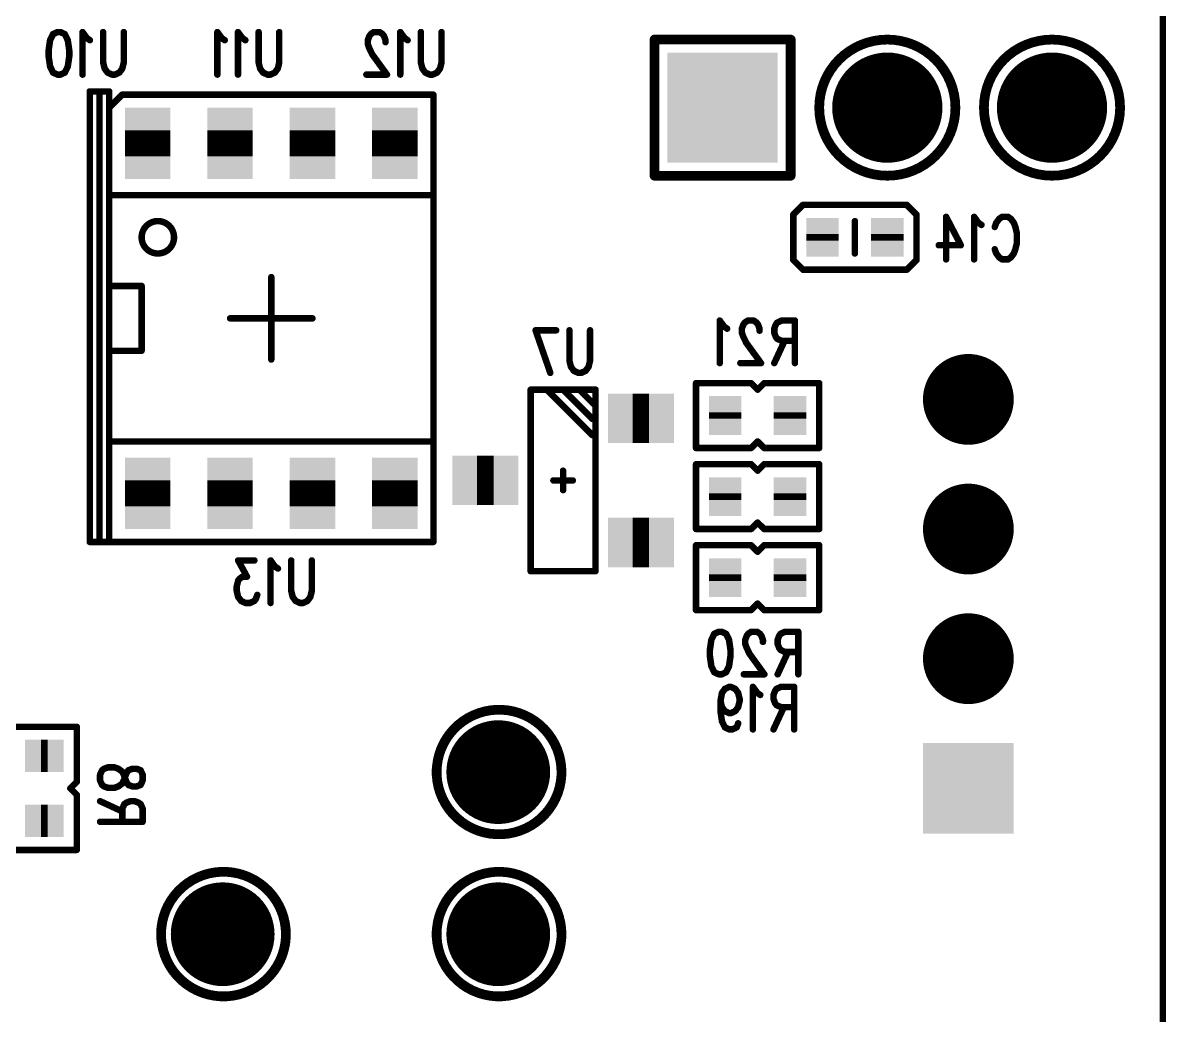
# Model space of a CAD drawing. Extents: x 100 to 144.1, y 93.1 to 144.1.
# Drawn here: x 126.42 to 144.05, y 107.25 to 122.56 of the extents above; entities that cross this region are included whole.
import ezdxf

# ---------------------------------------------------------------- set-up
doc = ezdxf.new("R2010")
doc.units = 0
doc.layers.get('0').update_dxf_attribs({"linetype": 'CONTINUOUS'})
doc.layers.add('MASK-BOTTOM_PHO', color=5, linetype='CONTINUOUS')
doc.layers.add('SILK-BOTTOM_PHO', color=14, linetype='CONTINUOUS')

# ---------------------------------------------------------------- blocks, each defined once
blk = doc.blocks.new('SQUARE_25')
blk.add_solid([(0.85001, 0.85001), (0.85001, -0.85001), (-0.85001, 0.85001), (-0.85001, -0.85001)])
blk = doc.blocks.new('ROUND_26')
at = {"const_width": 0.85001}
blk.add_lwpolyline([(-0.425006, 0, 1), (0.425006, 0, 1)], format="xyb", close=True, dxfattribs=at)
blk = doc.blocks.new('ROUND_49')
at = {"const_width": 0.799972}
blk.add_lwpolyline([(-0.399986, 0, 1), (0.399986, 0, 1)], format="xyb", close=True, dxfattribs=at)
blk = doc.blocks.new('ROUND_130')
at = {"const_width": 0.700024}
blk.add_lwpolyline([(-0.350012, 0, 1), (0.350012, 0, 1)], format="xyb", close=True, dxfattribs=at)
blk = doc.blocks.new('SQUARE_132')
blk.add_solid([(0.700024, 0.700024), (0.700024, -0.700024), (-0.700024, 0.700024), (-0.700024, -0.700024)])
blk = doc.blocks.new('SQUARE_7')
blk.add_solid([(0.381, 0.381), (0.381, -0.381), (-0.381, 0.381), (-0.381, -0.381)])
blk = doc.blocks.new('SQUARE_10')
blk.add_solid([(0.350012, 0.350012), (0.350012, -0.350012), (-0.350012, 0.350012), (-0.350012, -0.350012)])
blk = doc.blocks.new('SQUARE_16')
blk.add_solid([(0.250062, 0.250062), (0.250062, -0.250062), (-0.250062, 0.250062), (-0.250062, -0.250062)])
blk = doc.blocks.new('ROUND_1')
at = {"const_width": 0.050038}
blk.add_lwpolyline([(-0.025018, 0, 1), (0.025018, 0, 1)], format="xyb", close=True, dxfattribs=at)
blk = doc.blocks.new('ROUND_61')
at = {"const_width": 0.075056}
blk.add_lwpolyline([(-0.037528, 0, 1), (0.037528, 0, 1)], format="xyb", close=True, dxfattribs=at)

msp = doc.modelspace()

# ---------------------------------------------------------------- linework, layer by layer
at = {"layer": 'MASK-BOTTOM_PHO'}
for points, const_width in [([(143.999966, 100.000054), (143.999966, 143.999966)], 0.100076), ([(128.34493, 120.899936), (128.34493, 120.499886)], 0.700024), ([(129.61493, 120.899936), (129.61493, 120.499886)], 0.700024), ([(130.88493, 120.899936), (130.88493, 120.499886)], 0.700024), ([(132.15493, 120.899936), (132.15493, 120.499886)], 0.700024), ([(138.75004, 119.199914), (138.75004, 119.29999)], 0.500124), ([(139.750038, 119.199914), (139.750038, 119.29999)], 0.500124), ([(136.076944, 116.457476), (135.822944, 116.457476)], 0.762), ([(137.249916, 116.549932), (137.249916, 116.45011)], 0.500124), ([(138.249914, 116.549932), (138.249914, 116.45011)], 0.500124), ([(128.34493, 115.499896), (128.34493, 115.1001)], 0.700024), ([(129.61493, 115.499896), (129.61493, 115.1001)], 0.700024), ([(130.88493, 115.499896), (130.88493, 115.1001)], 0.700024), ([(132.15493, 115.499896), (132.15493, 115.1001)], 0.700024), ([(133.676898, 115.499896), (133.422898, 115.499896)], 0.762), ([(137.249916, 115.299998), (137.249916, 115.199922)], 0.500124), ([(138.249914, 115.299998), (138.249914, 115.199922)], 0.500124), ([(136.076944, 114.54257), (135.822944, 114.54257)], 0.762), ([(137.249916, 114.050064), (137.249916, 113.949988)], 0.500124), ([(138.249914, 114.050064), (138.249914, 113.949988)], 0.500124), ([(126.800102, 111.249968), (126.700026, 111.249968)], 0.500124), ([(126.800102, 110.24997), (126.700026, 110.24997)], 0.500124)]:
    msp.add_lwpolyline(points, dxfattribs=dict(at, const_width=const_width))
at = {"layer": 'SILK-BOTTOM_PHO'}
for points, const_width in [([(143.999966, 100.000054), (143.999966, 143.999966)], 0.100076), ([(126.83871, 122.290586), (126.884176, 122.384312)], 0.100076), ([(126.884176, 122.384312), (126.952248, 122.415554)], 0.100076), ([(126.952248, 122.415554), (126.997714, 122.415554)], 0.100076), ([(126.997714, 122.415554), (127.065786, 122.384312)], 0.100076), ([(127.065786, 122.384312), (127.111252, 122.290586)], 0.100076), ([(127.406908, 122.321828), (127.338582, 122.415554)], 0.100076), ([(127.338582, 122.415554), (127.338582, 121.759472)], 0.100076), ([(127.452374, 122.290586), (127.406908, 122.321828)], 0.100076), ([(127.656844, 121.946924), (127.656844, 122.415554)], 0.100076), ([(127.975106, 122.415554), (127.975106, 121.946924)], 0.100076), ([(129.486406, 122.321828), (129.41808, 122.415554)], 0.100076), ([(129.41808, 122.415554), (129.41808, 121.759472)], 0.100076), ([(129.531872, 122.290586), (129.486406, 122.321828)], 0.100076), ([(129.804668, 122.321828), (129.736342, 122.415554)], 0.100076), ([(129.736342, 122.415554), (129.736342, 121.759472)], 0.100076), ([(129.84988, 122.290586), (129.804668, 122.321828)], 0.100076), ([(130.054604, 121.946924), (130.054604, 122.415554)], 0.100076), ([(130.372612, 122.415554), (130.372612, 121.946924)], 0.100076), ([(131.761484, 122.35307), (131.738624, 122.290586)], 0.100076), ([(131.78409, 122.384312), (131.761484, 122.35307)], 0.100076), ([(131.829556, 122.415554), (131.78409, 122.384312)], 0.100076), ([(131.920488, 122.415554), (131.829556, 122.415554)], 0.100076), ([(131.965954, 122.384312), (131.920488, 122.415554)], 0.100076), ([(131.98856, 122.35307), (131.965954, 122.384312)], 0.100076), ([(132.01142, 122.290586), (131.98856, 122.35307)], 0.100076), ([(132.306822, 122.321828), (132.23875, 122.415554)], 0.100076), ([(132.23875, 122.415554), (132.23875, 121.759472)], 0.100076), ([(132.352288, 122.290586), (132.306822, 122.321828)], 0.100076), ([(132.556758, 121.946924), (132.556758, 122.415554)], 0.100076), ([(132.87502, 122.415554), (132.87502, 121.946924)], 0.100076), ([(137.54989, 122.299984), (136.160002, 122.299984)], 0.150114), ([(136.160002, 122.299984), (136.160002, 120.199912)], 0.150114), ([(138.260074, 122.299984), (137.47496, 122.299984)], 0.150114), ([(138.260074, 120.199912), (138.260074, 122.299984)], 0.150114), ([(126.81585, 122.134376), (126.83871, 122.290586)], 0.100076), ([(127.111252, 122.290586), (127.134112, 122.134376)], 0.100076), ([(131.738624, 122.290586), (131.738624, 122.228102)], 0.100076), ([(131.738624, 122.228102), (131.761484, 122.165618)], 0.100076), ([(131.761484, 122.165618), (131.806696, 122.071892)], 0.100076), ([(132.01142, 122.259344), (132.01142, 122.290586)], 0.100076), ([(126.81585, 122.04065), (126.81585, 122.134376)], 0.100076), ([(126.83871, 121.88444), (126.81585, 122.04065)], 0.100076), ([(127.134112, 122.04065), (127.111252, 121.88444)], 0.100076), ([(127.134112, 122.134376), (127.134112, 122.04065)], 0.100076), ([(131.806696, 122.071892), (132.034026, 121.759472)], 0.100076), ([(126.884176, 121.790714), (126.83871, 121.88444)], 0.100076), ([(126.952248, 121.759472), (126.884176, 121.790714)], 0.100076), ([(127.065786, 121.790714), (126.997714, 121.759472)], 0.100076), ([(127.111252, 121.88444), (127.065786, 121.790714)], 0.100076), ([(127.67945, 121.853198), (127.656844, 121.946924)], 0.100076), ([(127.724916, 121.790714), (127.67945, 121.853198)], 0.100076), ([(127.793242, 121.759472), (127.724916, 121.790714)], 0.100076), ([(127.90678, 121.790714), (127.838708, 121.759472)], 0.100076), ([(127.952246, 121.853198), (127.90678, 121.790714)], 0.100076), ([(127.975106, 121.946924), (127.952246, 121.853198)], 0.100076), ([(130.07721, 121.853198), (130.054604, 121.946924)], 0.100076), ([(130.122676, 121.790714), (130.07721, 121.853198)], 0.100076), ([(130.191002, 121.759472), (130.122676, 121.790714)], 0.100076), ([(130.30454, 121.790714), (130.236468, 121.759472)], 0.100076), ([(130.350006, 121.853198), (130.30454, 121.790714)], 0.100076), ([(130.372612, 121.946924), (130.350006, 121.853198)], 0.100076), ([(132.579618, 121.853198), (132.556758, 121.946924)], 0.100076), ([(132.625084, 121.790714), (132.579618, 121.853198)], 0.100076), ([(132.693156, 121.759472), (132.625084, 121.790714)], 0.100076), ([(132.806694, 121.790714), (132.738622, 121.759472)], 0.100076), ([(132.85216, 121.853198), (132.806694, 121.790714)], 0.100076), ([(132.87502, 121.946924), (132.85216, 121.853198)], 0.100076), ([(126.997714, 121.759472), (126.952248, 121.759472)], 0.100076), ([(127.838708, 121.759472), (127.793242, 121.759472)], 0.100076), ([(130.236468, 121.759472), (130.191002, 121.759472)], 0.100076), ([(132.034026, 121.759472), (131.716018, 121.759472)], 0.100076), ([(132.738622, 121.759472), (132.693156, 121.759472)], 0.100076), ([(127.450088, 114.549936), (127.450088, 121.499884)], 0.100076), ([(127.450088, 121.499884), (127.750062, 121.499884)], 0.100076), ([(127.599948, 121.499884), (127.599948, 114.549936)], 0.100076), ([(127.750062, 121.499884), (127.750062, 114.549936)], 0.100076), ([(127.94996, 121.4501), (127.750062, 121.249948)], 0.100076), ([(132.750052, 121.4501), (127.94996, 121.4501)], 0.100076), ([(132.750052, 114.549936), (132.750052, 121.4501)], 0.100076), ([(127.750062, 121.249948), (127.750062, 114.549936)], 0.100076), ([(136.160002, 120.199912), (138.260074, 120.199912)], 0.150114), ([(127.750062, 119.899938), (132.750052, 119.899938)], 0.100076), ([(127.750062, 118.49989), (127.750062, 119.899938)], 0.100076), ([(132.750052, 119.899938), (132.750052, 116.100098)], 0.100076), ([(138.299952, 119.599964), (138.450066, 119.750078)], 0.100076), ([(138.450066, 119.750078), (140.050012, 119.750078)], 0.100076), ([(140.050012, 119.750078), (140.200126, 119.599964)], 0.100076), ([(138.299952, 118.89994), (138.299952, 119.599964)], 0.100076), ([(139.249912, 119.000016), (139.249912, 119.499888)], 0.100076), ([(140.200126, 119.599964), (140.200126, 118.89994)], 0.100076), ([(140.656818, 119.565674), (140.884148, 119.128032)], 0.100076), ([(140.656818, 119.565674), (140.656818, 118.909338)], 0.100076), ([(141.156944, 119.471948), (141.088618, 119.565674)], 0.100076), ([(141.088618, 119.565674), (141.088618, 118.909338)], 0.100076), ([(141.429486, 119.471948), (141.474952, 119.534432)], 0.100076), ([(141.474952, 119.534432), (141.520418, 119.565674)], 0.100076), ([(141.520418, 119.565674), (141.61135, 119.565674)], 0.100076), ([(141.61135, 119.565674), (141.656816, 119.534432)], 0.100076), ([(141.656816, 119.534432), (141.702282, 119.471948)], 0.100076), ([(141.202156, 119.440706), (141.156944, 119.471948)], 0.100076), ([(141.40688, 119.409464), (141.429486, 119.471948)], 0.100076), ([(141.702282, 119.471948), (141.724888, 119.409464)], 0.100076), ([(141.724888, 119.409464), (141.747748, 119.315738)], 0.100076), ([(141.747748, 119.315738), (141.747748, 119.159274)], 0.100076), ([(141.747748, 119.159274), (141.724888, 119.065548)], 0.100076), ([(140.884148, 119.128032), (140.54328, 119.128032)], 0.100076), ([(141.429486, 119.003064), (141.40688, 119.065548)], 0.100076), ([(141.474952, 118.94058), (141.429486, 119.003064)], 0.100076), ([(141.702282, 119.003064), (141.656816, 118.94058)], 0.100076), ([(141.724888, 119.065548), (141.702282, 119.003064)], 0.100076), ([(138.450066, 118.75008), (138.299952, 118.89994)], 0.100076), ([(140.200126, 118.89994), (140.050012, 118.75008)], 0.100076), ([(141.520418, 118.909338), (141.474952, 118.94058)], 0.100076), ([(141.61135, 118.909338), (141.520418, 118.909338)], 0.100076), ([(141.656816, 118.94058), (141.61135, 118.909338)], 0.100076), ([(130.24993, 117.365018), (130.24993, 118.635018)], 0.100076), ([(140.050012, 118.75008), (138.450066, 118.75008)], 0.100076), ([(128.249934, 118.49989), (127.750062, 118.49989)], 0.100076), ([(128.249934, 117.499892), (128.249934, 118.49989)], 0.100076), ([(129.61493, 118.000018), (130.88493, 118.000018)], 0.100076), ([(137.234168, 117.872002), (137.165842, 117.965728)], 0.100076), ([(137.165842, 117.965728), (137.165842, 117.309392)], 0.100076), ([(137.552176, 117.934486), (137.52957, 117.903244)], 0.100076), ([(137.597642, 117.965728), (137.552176, 117.934486)], 0.100076), ([(137.688574, 117.965728), (137.597642, 117.965728)], 0.100076), ([(137.73404, 117.934486), (137.688574, 117.965728)], 0.100076), ([(137.7569, 117.903244), (137.73404, 117.934486)], 0.100076), ([(138.052302, 117.934486), (138.029442, 117.903244)], 0.100076), ([(138.120374, 117.965728), (138.052302, 117.934486)], 0.100076), ([(138.325098, 117.965728), (138.120374, 117.965728)], 0.100076), ([(138.325098, 117.965728), (138.325098, 117.309392)], 0.100076), ([(134.325106, 117.815614), (134.552182, 117.159278)], 0.100076), ([(134.643114, 117.815614), (134.325106, 117.815614)], 0.100076), ([(134.847838, 117.346984), (134.847838, 117.815614)], 0.100076), ([(135.165846, 117.815614), (135.165846, 117.346984)], 0.100076), ([(137.279634, 117.840506), (137.234168, 117.872002)], 0.100076), ([(137.52957, 117.903244), (137.50671, 117.840506)], 0.100076), ([(137.50671, 117.840506), (137.50671, 117.778022)], 0.100076), ([(137.50671, 117.778022), (137.52957, 117.715538)], 0.100076), ([(137.779506, 117.840506), (137.7569, 117.903244)], 0.100076), ([(137.779506, 117.809264), (137.779506, 117.840506)], 0.100076), ([(138.029442, 117.903244), (138.006836, 117.840506)], 0.100076), ([(138.006836, 117.840506), (138.006836, 117.778022)], 0.100076), ([(138.006836, 117.778022), (138.029442, 117.715538)], 0.100076), ([(137.52957, 117.715538), (137.575036, 117.621812)], 0.100076), ([(137.575036, 117.621812), (137.802366, 117.309392)], 0.100076), ([(138.16584, 117.653054), (138.006836, 117.309392)], 0.100076), ([(138.029442, 117.715538), (138.052302, 117.684296)], 0.100076), ([(138.052302, 117.684296), (138.120374, 117.653054)], 0.100076), ([(138.120374, 117.653054), (138.325098, 117.653054)], 0.100076), ([(127.750062, 116.100098), (127.750062, 117.499892)], 0.100076), ([(127.750062, 117.499892), (128.249934, 117.499892)], 0.100076), ([(134.870444, 117.253004), (134.847838, 117.346984)], 0.100076), ([(134.91591, 117.19052), (134.870444, 117.253004)], 0.100076), ([(135.14324, 117.253004), (135.097774, 117.19052)], 0.100076), ([(135.165846, 117.346984), (135.14324, 117.253004)], 0.100076), ([(137.802366, 117.309392), (137.484104, 117.309392)], 0.100076), ([(134.983982, 117.159278), (134.91591, 117.19052)], 0.100076), ([(135.029448, 117.159278), (134.983982, 117.159278)], 0.100076), ([(135.097774, 117.19052), (135.029448, 117.159278)], 0.100076), ([(134.249922, 114.099848), (134.249922, 116.899944)], 0.100076), ([(134.249922, 116.899944), (135.24992, 116.899944)], 0.100076), ([(134.499858, 116.899944), (135.199882, 116.19992)], 0.100076), ([(134.750048, 116.899944), (135.199882, 116.449856)], 0.100076), ([(134.999984, 116.899944), (135.225028, 116.6749)], 0.100076), ([(135.24992, 116.899944), (135.24992, 114.099848)], 0.100076), ([(136.800082, 116.000022), (136.800082, 117.00002)], 0.100076), ([(136.800082, 117.00002), (137.649966, 117.00002)], 0.100076), ([(137.649966, 117.00002), (137.750042, 116.899944)], 0.100076), ([(137.750042, 116.899944), (137.850118, 117.00002)], 0.100076), ([(137.850118, 117.00002), (138.700002, 117.00002)], 0.100076), ([(138.700002, 117.00002), (138.700002, 116.000022)], 0.100076), ([(132.750052, 116.100098), (127.750062, 116.100098)], 0.100076), ([(137.649966, 116.000022), (136.800082, 116.000022)], 0.100076), ([(137.750042, 116.100098), (137.649966, 116.000022)], 0.100076), ([(137.850118, 116.000022), (137.750042, 116.100098)], 0.100076), ([(138.700002, 116.000022), (137.850118, 116.000022)], 0.100076), ([(134.750048, 115.65001), (134.750048, 115.349782)], 0.100076), ([(136.800082, 114.750088), (136.800082, 115.750086)], 0.100076), ([(136.800082, 115.750086), (137.649966, 115.750086)], 0.100076), ([(137.649966, 115.750086), (137.750042, 115.65001)], 0.100076), ([(137.750042, 115.65001), (137.850118, 115.750086)], 0.100076), ([(137.850118, 115.750086), (138.700002, 115.750086)], 0.100076), ([(138.700002, 115.750086), (138.700002, 114.750088)], 0.100076), ([(134.599934, 115.499896), (134.900162, 115.499896)], 0.100076), ([(137.649966, 114.750088), (136.800082, 114.750088)], 0.100076), ([(137.750042, 114.84991), (137.649966, 114.750088)], 0.100076), ([(137.850118, 114.750088), (137.750042, 114.84991)], 0.100076), ([(138.700002, 114.750088), (137.850118, 114.750088)], 0.100076), ([(127.750062, 114.549936), (127.450088, 114.549936)], 0.100076), ([(127.750062, 114.549936), (132.750052, 114.549936)], 0.100076), ([(136.800082, 113.4999), (136.800082, 114.499898)], 0.100076), ([(136.800082, 114.499898), (137.649966, 114.499898)], 0.100076), ([(137.649966, 114.499898), (137.750042, 114.400076)], 0.100076), ([(137.750042, 114.400076), (137.850118, 114.499898)], 0.100076), ([(137.850118, 114.499898), (138.700002, 114.499898)], 0.100076), ([(138.700002, 114.499898), (138.700002, 113.4999)], 0.100076), ([(129.988564, 114.26571), (129.738628, 114.26571)], 0.100076), ([(129.738628, 114.26571), (129.875026, 114.01552)], 0.100076), ([(130.306826, 114.171984), (130.238754, 114.26571)], 0.100076), ([(130.238754, 114.26571), (130.238754, 113.609374)], 0.100076), ([(130.556762, 113.796826), (130.556762, 114.26571)], 0.100076), ([(130.875024, 114.26571), (130.875024, 113.796826)], 0.100076), ([(130.352292, 114.140742), (130.306826, 114.171984)], 0.100076), ([(135.24992, 114.099848), (134.249922, 114.099848)], 0.100076), ([(129.738628, 113.953036), (129.716022, 113.85931)], 0.100076), ([(129.716022, 113.85931), (129.716022, 113.796826)], 0.100076), ([(129.761488, 113.984278), (129.738628, 113.953036)], 0.100076), ([(129.8067, 114.01552), (129.761488, 113.984278)], 0.100076), ([(129.875026, 114.01552), (129.8067, 114.01552)], 0.100076), ([(129.716022, 113.796826), (129.738628, 113.7031)], 0.100076), ([(129.738628, 113.7031), (129.784094, 113.640616)], 0.100076), ([(130.011424, 113.671858), (130.03403, 113.734342)], 0.100076), ([(130.579622, 113.7031), (130.556762, 113.796826)], 0.100076), ([(130.625088, 113.640616), (130.579622, 113.7031)], 0.100076), ([(130.852164, 113.7031), (130.806698, 113.640616)], 0.100076), ([(130.875024, 113.796826), (130.852164, 113.7031)], 0.100076), ([(129.784094, 113.640616), (129.852166, 113.609374)], 0.100076), ([(129.852166, 113.609374), (129.920492, 113.609374)], 0.100076), ([(129.920492, 113.609374), (129.988564, 113.640616)], 0.100076), ([(129.988564, 113.640616), (130.011424, 113.671858)], 0.100076), ([(130.69316, 113.609374), (130.625088, 113.640616)], 0.100076), ([(130.738626, 113.609374), (130.69316, 113.609374)], 0.100076), ([(130.806698, 113.640616), (130.738626, 113.609374)], 0.100076), ([(137.649966, 113.4999), (136.800082, 113.4999)], 0.100076), ([(137.750042, 113.599976), (137.649966, 113.4999)], 0.100076), ([(137.850118, 113.4999), (137.750042, 113.599976)], 0.100076), ([(138.700002, 113.4999), (137.850118, 113.4999)], 0.100076), ([(137.081768, 113.134394), (137.150094, 113.165636)], 0.100076), ([(137.150094, 113.165636), (137.19556, 113.165636)], 0.100076), ([(137.19556, 113.165636), (137.263632, 113.134394)], 0.100076), ([(137.649966, 113.165636), (137.6045, 113.134394)], 0.100076), ([(137.740898, 113.165636), (137.649966, 113.165636)], 0.100076), ([(137.786364, 113.134394), (137.740898, 113.165636)], 0.100076), ([(138.172698, 113.165636), (138.104626, 113.134394)], 0.100076), ([(138.377168, 113.165636), (138.172698, 113.165636)], 0.100076), ([(138.377168, 113.165636), (138.377168, 112.5093)], 0.100076), ([(137.013696, 112.884458), (137.036302, 113.040668)], 0.100076), ([(137.036302, 113.040668), (137.081768, 113.134394)], 0.100076), ([(137.263632, 113.134394), (137.309098, 113.040668)], 0.100076), ([(137.309098, 113.040668), (137.331704, 112.884458)], 0.100076), ([(137.581894, 113.103152), (137.559034, 113.040668)], 0.100076), ([(137.559034, 113.040668), (137.559034, 112.978184)], 0.100076), ([(137.559034, 112.978184), (137.581894, 112.9157)], 0.100076), ([(137.6045, 113.134394), (137.581894, 113.103152)], 0.100076), ([(137.80897, 113.103152), (137.786364, 113.134394)], 0.100076), ([(137.83183, 113.040668), (137.80897, 113.103152)], 0.100076), ([(137.83183, 113.009426), (137.83183, 113.040668)], 0.100076), ([(138.081766, 113.103152), (138.05916, 113.040668)], 0.100076), ([(138.05916, 113.040668), (138.05916, 112.978184)], 0.100076), ([(138.05916, 112.978184), (138.081766, 112.9157)], 0.100076), ([(138.104626, 113.134394), (138.081766, 113.103152)], 0.100076), ([(137.013696, 112.790732), (137.013696, 112.884458)], 0.100076), ([(137.331704, 112.884458), (137.331704, 112.790732)], 0.100076), ([(137.581894, 112.9157), (137.62736, 112.821974)], 0.100076), ([(137.62736, 112.821974), (137.854436, 112.5093)], 0.100076), ([(138.218164, 112.853216), (138.05916, 112.5093)], 0.100076), ([(138.081766, 112.9157), (138.104626, 112.884458)], 0.100076), ([(138.104626, 112.884458), (138.172698, 112.853216)], 0.100076), ([(138.172698, 112.853216), (138.377168, 112.853216)], 0.100076), ([(137.036302, 112.634268), (137.013696, 112.790732)], 0.100076), ([(137.081768, 112.540542), (137.036302, 112.634268)], 0.100076), ([(137.309098, 112.634268), (137.263632, 112.540542)], 0.100076), ([(137.331704, 112.790732), (137.309098, 112.634268)], 0.100076), ([(137.150094, 112.5093), (137.081768, 112.540542)], 0.100076), ([(137.19556, 112.5093), (137.150094, 112.5093)], 0.100076), ([(137.263632, 112.540542), (137.19556, 112.5093)], 0.100076), ([(137.854436, 112.5093), (137.536428, 112.5093)], 0.100076), ([(137.245344, 112.284256), (137.199878, 112.221772)], 0.100076), ([(137.31367, 112.315752), (137.245344, 112.284256)], 0.100076), ([(137.336276, 112.315752), (137.31367, 112.315752)], 0.100076), ([(137.404602, 112.284256), (137.336276, 112.315752)], 0.100076), ([(137.450068, 112.221772), (137.404602, 112.284256)], 0.100076), ([(137.74547, 112.221772), (137.677398, 112.315752)], 0.100076), ([(137.677398, 112.315752), (137.677398, 111.659416)], 0.100076), ([(138.040872, 112.284256), (138.018266, 112.253014)], 0.100076), ([(138.109198, 112.315752), (138.040872, 112.284256)], 0.100076), ([(138.313668, 112.315752), (138.109198, 112.315752)], 0.100076), ([(138.313668, 112.315752), (138.313668, 111.659416)], 0.100076), ([(137.199878, 112.221772), (137.177272, 112.096804)], 0.100076), ([(137.177272, 112.096804), (137.199878, 112.003078)], 0.100076), ([(137.177272, 112.096804), (137.177272, 111.940594)], 0.100076), ([(137.472674, 112.128046), (137.450068, 112.221772)], 0.100076), ([(137.450068, 112.003078), (137.472674, 112.096804)], 0.100076), ([(137.472674, 112.096804), (137.472674, 112.128046)], 0.100076), ([(137.790936, 112.19053), (137.74547, 112.221772)], 0.100076), ([(138.018266, 112.253014), (137.995406, 112.19053)], 0.100076), ([(137.995406, 112.19053), (137.995406, 112.128046)], 0.100076), ([(137.995406, 112.128046), (138.018266, 112.065562)], 0.100076), ([(137.177272, 111.940594), (137.199878, 111.784384)], 0.100076), ([(137.199878, 112.003078), (137.245344, 111.940594)], 0.100076), ([(137.245344, 111.940594), (137.31367, 111.909352)], 0.100076), ([(137.336276, 111.909352), (137.404602, 111.940594)], 0.100076), ([(137.404602, 111.940594), (137.450068, 112.003078)], 0.100076), ([(138.154664, 112.003078), (137.995406, 111.659416)], 0.100076), ([(138.018266, 112.065562), (138.040872, 112.03432)], 0.100076), ([(138.040872, 112.03432), (138.109198, 112.003078)], 0.100076), ([(138.109198, 112.003078), (138.313668, 112.003078)], 0.100076), ([(137.199878, 111.784384), (137.245344, 111.690658)], 0.100076), ([(137.31367, 111.909352), (137.336276, 111.909352)], 0.100076), ([(137.427208, 111.690658), (137.450068, 111.753142)], 0.100076), ([(126.249938, 111.700056), (127.249936, 111.700056)], 0.100076), ([(127.249936, 111.700056), (127.249936, 110.849918)], 0.100076), ([(137.245344, 111.690658), (137.31367, 111.659416)], 0.100076), ([(137.31367, 111.659416), (137.359136, 111.659416)], 0.100076), ([(137.359136, 111.659416), (137.427208, 111.690658)], 0.100076), ([(127.640588, 111.029496), (127.609346, 110.961424)], 0.100076), ([(127.67183, 111.052356), (127.640588, 111.029496)], 0.100076), ([(127.734314, 111.074962), (127.67183, 111.052356)], 0.100076), ([(127.82804, 111.074962), (127.734314, 111.074962)], 0.100076), ([(127.890524, 111.052356), (127.82804, 111.074962)], 0.100076), ([(127.953008, 111.00689), (127.890524, 111.052356)], 0.100076), ([(128.015746, 110.98403), (128.046988, 111.029496)], 0.100076), ([(128.046988, 111.029496), (128.109472, 111.052356)], 0.100076), ([(128.109472, 111.052356), (128.171956, 111.052356)], 0.100076), ([(128.171956, 111.052356), (128.23444, 111.029496)], 0.100076), ([(128.23444, 111.029496), (128.265682, 110.961424)], 0.100076), ([(127.609346, 110.961424), (127.609346, 110.870492)], 0.100076), ([(127.609346, 110.870492), (127.640588, 110.802166)], 0.100076), ([(127.98425, 110.938564), (127.953008, 111.00689)], 0.100076), ([(127.953008, 110.825026), (127.98425, 110.893098)], 0.100076), ([(127.98425, 110.893098), (128.015746, 110.98403)], 0.100076), ([(128.015746, 110.847632), (127.98425, 110.938564)], 0.100076), ([(128.265682, 110.870492), (128.23444, 110.802166)], 0.100076), ([(128.265682, 110.961424), (128.265682, 110.870492)], 0.100076), ([(127.249936, 110.849918), (127.150114, 110.750096)], 0.100076), ([(127.150114, 110.750096), (127.249936, 110.65002)], 0.100076), ([(127.640588, 110.802166), (127.67183, 110.77956)], 0.100076), ([(127.67183, 110.77956), (127.734314, 110.7567)], 0.100076), ([(127.734314, 110.7567), (127.82804, 110.7567)], 0.100076), ([(127.82804, 110.7567), (127.890524, 110.77956)], 0.100076), ([(127.890524, 110.77956), (127.953008, 110.825026)], 0.100076), ([(128.046988, 110.802166), (128.015746, 110.847632)], 0.100076), ([(128.109472, 110.77956), (128.046988, 110.802166)], 0.100076), ([(128.171956, 110.77956), (128.109472, 110.77956)], 0.100076), ([(128.23444, 110.802166), (128.171956, 110.77956)], 0.100076), ([(127.249936, 110.65002), (127.249936, 109.799882)], 0.100076), ([(127.953008, 110.393226), (127.609346, 110.55223)], 0.100076), ([(127.98425, 110.506764), (127.953008, 110.438692)], 0.100076), ([(128.015746, 110.529624), (127.98425, 110.506764)], 0.100076), ([(128.07823, 110.55223), (128.015746, 110.529624)], 0.100076), ([(128.140714, 110.55223), (128.07823, 110.55223)], 0.100076), ([(128.203198, 110.529624), (128.140714, 110.55223)], 0.100076), ([(128.23444, 110.506764), (128.203198, 110.529624)], 0.100076), ([(128.265682, 110.438692), (128.23444, 110.506764)], 0.100076), ([(127.953008, 110.438692), (127.953008, 110.233968)], 0.100076), ([(128.265682, 110.233968), (128.265682, 110.438692)], 0.100076), ([(128.265682, 110.233968), (127.609346, 110.233968)], 0.100076), ([(127.249936, 109.799882), (126.249938, 109.799882)], 0.100076)]:
    msp.add_lwpolyline(points, dxfattribs=dict(at, const_width=const_width))
at = {"layer": 'SILK-BOTTOM_PHO', "const_width": 0.150114}
for points in [[(139.750038, 122.299984, 1), (139.750038, 120.199912)], [(139.750038, 120.199912, 1), (139.750038, 122.299984)], [(142.290038, 122.299984, 1), (142.290038, 120.199912)], [(142.290038, 120.199912, 1), (142.290038, 122.299984)], [(134.724902, 110.999016, 1.000792), (132.80009, 111.00054)], [(132.80009, 111.046006, 1.0454787), (134.724902, 111.047784)], [(130.474974, 108.498894, 1.000924), (128.549908, 108.500672)], [(134.724902, 108.498894, 1.0009241), (132.80009, 108.500672)], [(128.549908, 108.546138, 1.0455973), (130.474974, 108.547662)], [(132.80009, 108.546138, 1.0455753), (134.724902, 108.547662)]]:
    msp.add_lwpolyline(points, format="xyb", dxfattribs=at)
at = {"layer": 'SILK-BOTTOM_PHO', "const_width": 0.100076}
msp.add_lwpolyline([(128.250188, 119.249952, 1), (128.75006, 119.249952, 1)], format="xyb", close=True, dxfattribs=at)

# ---------------------------------------------------------------- block references
at = {"layer": 'MASK-BOTTOM_PHO'}
for name, p in [('SQUARE_25', (137.210038, 121.249948)), ('ROUND_26', (139.750038, 121.249948)), ('ROUND_26', (142.290038, 121.249948)), ('SQUARE_10', (128.34493, 120.899936)), ('SQUARE_10', (129.61493, 120.899936)), ('SQUARE_10', (130.88493, 120.899936)), ('SQUARE_10', (132.15493, 120.899936)), ('SQUARE_10', (128.34493, 120.499886)), ('SQUARE_10', (129.61493, 120.499886)), ('SQUARE_10', (130.88493, 120.499886)), ('SQUARE_10', (132.15493, 120.499886)), ('SQUARE_16', (138.75004, 119.29999)), ('SQUARE_16', (139.750038, 119.29999)), ('SQUARE_16', (138.75004, 119.199914)), ('SQUARE_16', (139.750038, 119.199914)), ('ROUND_130', (140.999972, 116.750084)), ('SQUARE_7', (135.822944, 116.457476)), ('SQUARE_7', (136.076944, 116.457476)), ('SQUARE_16', (137.249916, 116.549932)), ('SQUARE_16', (138.249914, 116.549932)), ('SQUARE_16', (137.249916, 116.45011)), ('SQUARE_16', (138.249914, 116.45011)), ('SQUARE_10', (128.34493, 115.499896)), ('SQUARE_10', (129.61493, 115.499896)), ('SQUARE_10', (130.88493, 115.499896)), ('SQUARE_10', (132.15493, 115.499896)), ('SQUARE_7', (133.422898, 115.499896)), ('SQUARE_7', (133.676898, 115.499896)), ('SQUARE_16', (137.249916, 115.299998)), ('SQUARE_16', (138.249914, 115.299998)), ('SQUARE_10', (128.34493, 115.1001)), ('SQUARE_10', (129.61493, 115.1001)), ('SQUARE_10', (130.88493, 115.1001)), ('SQUARE_10', (132.15493, 115.1001)), ('SQUARE_16', (137.249916, 115.199922)), ('SQUARE_16', (138.249914, 115.199922)), ('ROUND_130', (140.999972, 114.750088)), ('SQUARE_7', (135.822944, 114.54257)), ('SQUARE_7', (136.076944, 114.54257)), ('SQUARE_16', (137.249916, 114.050064)), ('SQUARE_16', (138.249914, 114.050064)), ('SQUARE_16', (137.249916, 113.949988)), ('SQUARE_16', (138.249914, 113.949988)), ('ROUND_130', (140.999972, 112.750092)), ('ROUND_49', (133.75005, 111.000032)), ('SQUARE_16', (126.700026, 111.249968)), ('SQUARE_16', (126.800102, 111.249968)), ('SQUARE_132', (140.999972, 110.750096)), ('SQUARE_16', (126.700026, 110.24997)), ('SQUARE_16', (126.800102, 110.24997)), ('ROUND_49', (129.500122, 108.49991)), ('ROUND_49', (133.75005, 108.49991))]:
    msp.add_blockref(name, p, dxfattribs=at)
at = {"layer": 'SILK-BOTTOM_PHO'}
for name, p in [('ROUND_1', (126.884176, 122.384312)), ('ROUND_1', (126.952248, 122.415554)), ('ROUND_1', (126.997714, 122.415554)), ('ROUND_1', (126.997714, 122.415554)), ('ROUND_1', (127.065786, 122.384312)), ('ROUND_1', (127.338582, 122.415554)), ('ROUND_1', (127.406908, 122.321828)), ('ROUND_1', (127.656844, 122.415554)), ('ROUND_1', (127.975106, 122.415554)), ('ROUND_1', (129.41808, 122.415554)), ('ROUND_1', (129.486406, 122.321828)), ('ROUND_1', (129.736342, 122.415554)), ('ROUND_1', (129.804668, 122.321828)), ('ROUND_1', (130.054604, 122.415554)), ('ROUND_1', (130.372612, 122.415554)), ('ROUND_1', (131.761484, 122.35307)), ('ROUND_1', (131.78409, 122.384312)), ('ROUND_1', (131.829556, 122.415554)), ('ROUND_1', (131.920488, 122.415554)), ('ROUND_1', (131.965954, 122.384312)), ('ROUND_1', (131.98856, 122.35307)), ('ROUND_1', (132.23875, 122.415554)), ('ROUND_1', (132.306822, 122.321828)), ('ROUND_1', (132.556758, 122.415554)), ('ROUND_1', (132.87502, 122.415554)), ('ROUND_61', (136.160002, 122.299984)), ('ROUND_61', (137.47496, 122.299984)), ('ROUND_61', (137.54989, 122.299984)), ('ROUND_61', (138.260074, 122.299984)), ('ROUND_61', (139.750038, 122.299984)), ('ROUND_61', (139.750038, 122.299984)), ('ROUND_61', (142.290038, 122.299984)), ('ROUND_61', (142.290038, 122.299984)), ('ROUND_1', (126.83871, 122.290586)), ('ROUND_1', (127.111252, 122.290586)), ('ROUND_1', (127.452374, 122.290586)), ('ROUND_1', (129.531872, 122.290586)), ('ROUND_1', (129.84988, 122.290586)), ('ROUND_1', (131.738624, 122.290586)), ('ROUND_1', (131.738624, 122.228102)), ('ROUND_1', (131.761484, 122.165618)), ('ROUND_1', (132.01142, 122.290586)), ('ROUND_1', (132.01142, 122.259344)), ('ROUND_1', (132.352288, 122.290586)), ('ROUND_1', (126.81585, 122.134376)), ('ROUND_1', (126.81585, 122.04065)), ('ROUND_1', (127.134112, 122.134376)), ('ROUND_1', (127.134112, 122.04065)), ('ROUND_1', (131.806696, 122.071892)), ('ROUND_1', (126.83871, 121.88444)), ('ROUND_1', (126.884176, 121.790714)), ('ROUND_1', (127.065786, 121.790714)), ('ROUND_1', (127.111252, 121.88444)), ('ROUND_1', (127.656844, 121.946924)), ('ROUND_1', (127.67945, 121.853198)), ('ROUND_1', (127.724916, 121.790714)), ('ROUND_1', (127.90678, 121.790714)), ('ROUND_1', (127.952246, 121.853198)), ('ROUND_1', (127.975106, 121.946924)), ('ROUND_1', (130.054604, 121.946924)), ('ROUND_1', (130.07721, 121.853198)), ('ROUND_1', (130.122676, 121.790714)), ('ROUND_1', (130.30454, 121.790714)), ('ROUND_1', (130.350006, 121.853198)), ('ROUND_1', (130.372612, 121.946924)), ('ROUND_1', (132.556758, 121.946924)), ('ROUND_1', (132.579618, 121.853198)), ('ROUND_1', (132.625084, 121.790714)), ('ROUND_1', (132.806694, 121.790714)), ('ROUND_1', (132.85216, 121.853198)), ('ROUND_1', (132.87502, 121.946924)), ('ROUND_1', (126.952248, 121.759472)), ('ROUND_1', (126.997714, 121.759472)), ('ROUND_1', (127.338582, 121.759472)), ('ROUND_1', (127.793242, 121.759472)), ('ROUND_1', (127.838708, 121.759472)), ('ROUND_1', (129.41808, 121.759472)), ('ROUND_1', (129.736342, 121.759472)), ('ROUND_1', (130.191002, 121.759472)), ('ROUND_1', (130.236468, 121.759472)), ('ROUND_1', (131.716018, 121.759472)), ('ROUND_1', (132.034026, 121.759472)), ('ROUND_1', (132.23875, 121.759472)), ('ROUND_1', (132.693156, 121.759472)), ('ROUND_1', (132.738622, 121.759472)), ('ROUND_1', (127.450088, 121.499884)), ('ROUND_1', (127.599948, 121.499884)), ('ROUND_1', (127.750062, 121.499884)), ('ROUND_1', (127.94996, 121.4501)), ('ROUND_1', (132.750052, 121.4501)), ('ROUND_1', (127.750062, 121.249948)), ('ROUND_61', (136.160002, 120.199912)), ('ROUND_61', (138.260074, 120.199912)), ('ROUND_61', (139.750038, 120.199912)), ('ROUND_61', (139.750038, 120.199912)), ('ROUND_61', (142.290038, 120.199912)), ('ROUND_61', (142.290038, 120.199912)), ('ROUND_1', (127.750062, 119.899938)), ('ROUND_1', (127.750062, 119.899938)), ('ROUND_1', (132.750052, 119.899938)), ('ROUND_1', (138.450066, 119.750078)), ('ROUND_1', (140.050012, 119.750078)), ('ROUND_1', (140.050012, 119.750078)), ('ROUND_1', (138.299952, 119.599964)), ('ROUND_1', (139.249912, 119.499888)), ('ROUND_1', (140.200126, 119.599964)), ('ROUND_1', (140.656818, 119.565674)), ('ROUND_1', (140.656818, 119.565674)), ('ROUND_1', (141.088618, 119.565674)), ('ROUND_1', (141.474952, 119.534432)), ('ROUND_1', (141.520418, 119.565674)), ('ROUND_1', (141.61135, 119.565674)), ('ROUND_1', (141.656816, 119.534432)), ('ROUND_1', (141.156944, 119.471948)), ('ROUND_1', (141.156944, 119.471948)), ('ROUND_1', (141.202156, 119.440706)), ('ROUND_1', (141.40688, 119.409464)), ('ROUND_1', (141.429486, 119.471948)), ('ROUND_1', (141.702282, 119.471948)), ('ROUND_1', (141.724888, 119.409464)), ('ROUND_1', (141.747748, 119.315738)), ('ROUND_1', (141.747748, 119.159274)), ('ROUND_1', (139.249912, 119.000016)), ('ROUND_1', (140.54328, 119.128032)), ('ROUND_1', (140.884148, 119.128032)), ('ROUND_1', (141.40688, 119.065548)), ('ROUND_1', (141.429486, 119.003064)), ('ROUND_1', (141.702282, 119.003064)), ('ROUND_1', (141.724888, 119.065548)), ('ROUND_1', (138.299952, 118.89994)), ('ROUND_1', (140.200126, 118.89994)), ('ROUND_1', (140.656818, 118.909338)), ('ROUND_1', (141.088618, 118.909338)), ('ROUND_1', (141.474952, 118.94058)), ('ROUND_1', (141.520418, 118.909338)), ('ROUND_1', (141.61135, 118.909338)), ('ROUND_1', (141.656816, 118.94058)), ('ROUND_1', (130.24993, 118.635018)), ('ROUND_1', (138.450066, 118.75008)), ('ROUND_1', (140.050012, 118.75008)), ('ROUND_1', (127.750062, 118.49989)), ('ROUND_1', (128.249934, 118.49989)), ('ROUND_1', (129.61493, 118.000018)), ('ROUND_1', (130.88493, 118.000018)), ('ROUND_1', (137.165842, 117.965728)), ('ROUND_1', (137.552176, 117.934486)), ('ROUND_1', (137.597642, 117.965728)), ('ROUND_1', (137.688574, 117.965728)), ('ROUND_1', (137.73404, 117.934486)), ('ROUND_1', (138.052302, 117.934486)), ('ROUND_1', (138.120374, 117.965728)), ('ROUND_1', (138.325098, 117.965728)), ('ROUND_1', (138.325098, 117.965728)), ('ROUND_1', (134.325106, 117.815614)), ('ROUND_1', (134.325106, 117.815614)), ('ROUND_1', (134.643114, 117.815614)), ('ROUND_1', (134.847838, 117.815614)), ('ROUND_1', (135.165846, 117.815614)), ('ROUND_1', (137.234168, 117.872002)), ('ROUND_1', (137.234168, 117.872002)), ('ROUND_1', (137.279634, 117.840506)), ('ROUND_1', (137.50671, 117.840506)), ('ROUND_1', (137.50671, 117.778022)), ('ROUND_1', (137.52957, 117.903244)), ('ROUND_1', (137.7569, 117.903244)), ('ROUND_1', (137.779506, 117.840506)), ('ROUND_1', (137.779506, 117.809264)), ('ROUND_1', (138.006836, 117.840506)), ('ROUND_1', (138.006836, 117.778022)), ('ROUND_1', (138.029442, 117.903244)), ('ROUND_1', (137.52957, 117.715538)), ('ROUND_1', (137.575036, 117.621812)), ('ROUND_1', (138.029442, 117.715538)), ('ROUND_1', (138.052302, 117.684296)), ('ROUND_1', (138.120374, 117.653054)), ('ROUND_1', (138.16584, 117.653054)), ('ROUND_1', (138.325098, 117.653054)), ('ROUND_1', (127.750062, 117.499892)), ('ROUND_1', (128.249934, 117.499892)), ('ROUND_1', (130.24993, 117.365018)), ('ROUND_1', (134.847838, 117.346984)), ('ROUND_1', (134.870444, 117.253004)), ('ROUND_1', (135.14324, 117.253004)), ('ROUND_1', (135.165846, 117.346984)), ('ROUND_1', (137.165842, 117.309392)), ('ROUND_1', (137.484104, 117.309392)), ('ROUND_1', (137.802366, 117.309392)), ('ROUND_1', (138.006836, 117.309392)), ('ROUND_1', (138.325098, 117.309392)), ('ROUND_1', (134.552182, 117.159278)), ('ROUND_1', (134.91591, 117.19052)), ('ROUND_1', (134.983982, 117.159278)), ('ROUND_1', (135.029448, 117.159278)), ('ROUND_1', (135.097774, 117.19052)), ('ROUND_1', (134.249922, 116.899944)), ('ROUND_1', (134.499858, 116.899944)), ('ROUND_1', (134.750048, 116.899944)), ('ROUND_1', (134.999984, 116.899944)), ('ROUND_1', (135.24992, 116.899944)), ('ROUND_1', (135.24992, 116.899944)), ('ROUND_1', (136.800082, 117.00002)), ('ROUND_1', (137.649966, 117.00002)), ('ROUND_1', (137.750042, 116.899944)), ('ROUND_1', (137.850118, 117.00002)), ('ROUND_1', (138.700002, 117.00002)), ('ROUND_1', (135.225028, 116.6749)), ('ROUND_1', (135.199882, 116.449856)), ('ROUND_1', (135.199882, 116.19992)), ('ROUND_1', (127.750062, 116.100098)), ('ROUND_1', (132.750052, 116.100098)), ('ROUND_1', (136.800082, 116.000022)), ('ROUND_1', (136.800082, 116.000022)), ('ROUND_1', (137.649966, 116.000022)), ('ROUND_1', (137.750042, 116.100098)), ('ROUND_1', (137.850118, 116.000022)), ('ROUND_1', (138.700002, 116.000022)), ('ROUND_1', (134.750048, 115.65001)), ('ROUND_1', (136.800082, 115.750086)), ('ROUND_1', (137.649966, 115.750086)), ('ROUND_1', (137.750042, 115.65001)), ('ROUND_1', (137.850118, 115.750086)), ('ROUND_1', (138.700002, 115.750086)), ('ROUND_1', (134.599934, 115.499896)), ('ROUND_1', (134.900162, 115.499896)), ('ROUND_1', (134.750048, 115.349782)), ('ROUND_1', (136.800082, 114.750088)), ('ROUND_1', (136.800082, 114.750088)), ('ROUND_1', (137.649966, 114.750088)), ('ROUND_1', (137.750042, 114.84991)), ('ROUND_1', (137.850118, 114.750088)), ('ROUND_1', (138.700002, 114.750088)), ('ROUND_1', (127.450088, 114.549936)), ('ROUND_1', (127.599948, 114.549936)), ('ROUND_1', (127.750062, 114.549936)), ('ROUND_1', (127.750062, 114.549936)), ('ROUND_1', (127.750062, 114.549936)), ('ROUND_1', (132.750052, 114.549936)), ('ROUND_1', (136.800082, 114.499898)), ('ROUND_1', (137.649966, 114.499898)), ('ROUND_1', (137.750042, 114.400076)), ('ROUND_1', (137.850118, 114.499898)), ('ROUND_1', (138.700002, 114.499898)), ('ROUND_1', (129.738628, 114.26571)), ('ROUND_1', (129.988564, 114.26571)), ('ROUND_1', (130.238754, 114.26571)), ('ROUND_1', (130.556762, 114.26571)), ('ROUND_1', (130.875024, 114.26571)), ('ROUND_1', (130.306826, 114.171984)), ('ROUND_1', (130.352292, 114.140742)), ('ROUND_1', (134.249922, 114.099848)), ('ROUND_1', (135.24992, 114.099848)), ('ROUND_1', (129.716022, 113.85931)), ('ROUND_1', (129.738628, 113.953036)), ('ROUND_1', (129.761488, 113.984278)), ('ROUND_1', (129.8067, 114.01552)), ('ROUND_1', (129.875026, 114.01552)), ('ROUND_1', (129.716022, 113.796826)), ('ROUND_1', (129.738628, 113.7031)), ('ROUND_1', (130.03403, 113.734342)), ('ROUND_1', (130.556762, 113.796826)), ('ROUND_1', (130.579622, 113.7031)), ('ROUND_1', (130.852164, 113.7031)), ('ROUND_1', (130.875024, 113.796826)), ('ROUND_1', (129.784094, 113.640616)), ('ROUND_1', (129.852166, 113.609374)), ('ROUND_1', (129.920492, 113.609374)), ('ROUND_1', (129.988564, 113.640616)), ('ROUND_1', (130.011424, 113.671858)), ('ROUND_1', (130.238754, 113.609374)), ('ROUND_1', (130.625088, 113.640616)), ('ROUND_1', (130.69316, 113.609374)), ('ROUND_1', (130.738626, 113.609374)), ('ROUND_1', (130.806698, 113.640616)), ('ROUND_1', (136.800082, 113.4999)), ('ROUND_1', (136.800082, 113.4999)), ('ROUND_1', (137.649966, 113.4999)), ('ROUND_1', (137.750042, 113.599976)), ('ROUND_1', (137.850118, 113.4999)), ('ROUND_1', (138.700002, 113.4999)), ('ROUND_1', (137.150094, 113.165636)), ('ROUND_1', (137.19556, 113.165636)), ('ROUND_1', (137.19556, 113.165636)), ('ROUND_1', (137.649966, 113.165636)), ('ROUND_1', (137.740898, 113.165636)), ('ROUND_1', (138.172698, 113.165636)), ('ROUND_1', (138.377168, 113.165636)), ('ROUND_1', (138.377168, 113.165636)), ('ROUND_1', (137.036302, 113.040668)), ('ROUND_1', (137.081768, 113.134394)), ('ROUND_1', (137.263632, 113.134394)), ('ROUND_1', (137.309098, 113.040668)), ('ROUND_1', (137.559034, 113.040668)), ('ROUND_1', (137.559034, 112.978184)), ('ROUND_1', (137.581894, 113.103152)), ('ROUND_1', (137.6045, 113.134394)), ('ROUND_1', (137.786364, 113.134394)), ('ROUND_1', (137.80897, 113.103152)), ('ROUND_1', (137.83183, 113.040668)), ('ROUND_1', (137.83183, 113.009426)), ('ROUND_1', (138.05916, 113.040668)), ('ROUND_1', (138.05916, 112.978184)), ('ROUND_1', (138.081766, 113.103152)), ('ROUND_1', (138.104626, 113.134394)), ('ROUND_1', (137.013696, 112.884458)), ('ROUND_1', (137.331704, 112.884458)), ('ROUND_1', (137.581894, 112.9157)), ('ROUND_1', (137.62736, 112.821974)), ('ROUND_1', (138.081766, 112.9157)), ('ROUND_1', (138.104626, 112.884458)), ('ROUND_1', (138.172698, 112.853216)), ('ROUND_1', (138.218164, 112.853216)), ('ROUND_1', (138.377168, 112.853216)), ('ROUND_1', (137.013696, 112.790732)), ('ROUND_1', (137.036302, 112.634268)), ('ROUND_1', (137.309098, 112.634268)), ('ROUND_1', (137.331704, 112.790732)), ('ROUND_1', (137.081768, 112.540542)), ('ROUND_1', (137.150094, 112.5093)), ('ROUND_1', (137.19556, 112.5093)), ('ROUND_1', (137.263632, 112.540542)), ('ROUND_1', (137.536428, 112.5093)), ('ROUND_1', (137.854436, 112.5093)), ('ROUND_1', (138.05916, 112.5093)), ('ROUND_1', (138.377168, 112.5093)), ('ROUND_1', (137.245344, 112.284256)), ('ROUND_1', (137.31367, 112.315752)), ('ROUND_1', (137.31367, 112.315752)), ('ROUND_1', (137.336276, 112.315752)), ('ROUND_1', (137.336276, 112.315752)), ('ROUND_1', (137.404602, 112.284256)), ('ROUND_1', (137.677398, 112.315752)), ('ROUND_1', (137.677398, 112.315752)), ('ROUND_1', (138.040872, 112.284256)), ('ROUND_1', (138.109198, 112.315752)), ('ROUND_1', (138.109198, 112.315752)), ('ROUND_1', (138.313668, 112.315752)), ('ROUND_1', (138.313668, 112.315752)), ('ROUND_1', (137.177272, 112.096804)), ('ROUND_1', (137.177272, 112.096804)), ('ROUND_1', (137.199878, 112.221772)), ('ROUND_1', (137.450068, 112.221772)), ('ROUND_1', (137.472674, 112.128046)), ('ROUND_1', (137.472674, 112.096804)), ('ROUND_1', (137.74547, 112.221772)), ('ROUND_1', (137.790936, 112.19053)), ('ROUND_1', (137.995406, 112.19053)), ('ROUND_1', (137.995406, 112.128046)), ('ROUND_1', (138.018266, 112.253014)), ('ROUND_1', (137.177272, 111.940594)), ('ROUND_1', (137.199878, 112.003078)), ('ROUND_1', (137.245344, 111.940594)), ('ROUND_1', (137.404602, 111.940594)), ('ROUND_1', (137.450068, 112.003078)), ('ROUND_1', (138.018266, 112.065562)), ('ROUND_1', (138.040872, 112.03432)), ('ROUND_1', (138.109198, 112.003078)), ('ROUND_1', (138.154664, 112.003078)), ('ROUND_1', (138.313668, 112.003078)), ('ROUND_1', (137.199878, 111.784384)), ('ROUND_1', (137.31367, 111.909352)), ('ROUND_1', (137.336276, 111.909352)), ('ROUND_1', (137.450068, 111.753142)), ('ROUND_1', (127.249936, 111.700056)), ('ROUND_1', (137.245344, 111.690658)), ('ROUND_1', (137.31367, 111.659416)), ('ROUND_1', (137.359136, 111.659416)), ('ROUND_1', (137.427208, 111.690658)), ('ROUND_1', (137.677398, 111.659416)), ('ROUND_1', (137.995406, 111.659416)), ('ROUND_1', (138.313668, 111.659416)), ('ROUND_1', (127.640588, 111.029496)), ('ROUND_1', (127.67183, 111.052356)), ('ROUND_1', (127.734314, 111.074962)), ('ROUND_1', (127.82804, 111.074962)), ('ROUND_1', (127.890524, 111.052356)), ('ROUND_1', (128.046988, 111.029496)), ('ROUND_1', (128.109472, 111.052356)), ('ROUND_1', (128.171956, 111.052356)), ('ROUND_1', (128.23444, 111.029496)), ('ROUND_61', (132.80009, 111.046006)), ('ROUND_61', (134.724902, 111.047784)), ('ROUND_1', (127.609346, 110.961424)), ('ROUND_1', (127.609346, 110.870492)), ('ROUND_1', (127.953008, 111.00689)), ('ROUND_1', (127.98425, 110.938564)), ('ROUND_1', (127.98425, 110.893098)), ('ROUND_1', (128.015746, 110.98403)), ('ROUND_1', (128.265682, 110.961424)), ('ROUND_1', (128.265682, 110.870492)), ('ROUND_1', (128.265682, 110.870492)), ('ROUND_61', (132.80009, 111.00054)), ('ROUND_61', (134.724902, 110.999016)), ('ROUND_1', (127.150114, 110.750096)), ('ROUND_1', (127.249936, 110.849918)), ('ROUND_1', (127.640588, 110.802166)), ('ROUND_1', (127.67183, 110.77956)), ('ROUND_1', (127.734314, 110.7567)), ('ROUND_1', (127.82804, 110.7567)), ('ROUND_1', (127.890524, 110.77956)), ('ROUND_1', (127.953008, 110.825026)), ('ROUND_1', (128.015746, 110.847632)), ('ROUND_1', (128.046988, 110.802166)), ('ROUND_1', (128.109472, 110.77956)), ('ROUND_1', (128.171956, 110.77956)), ('ROUND_1', (128.23444, 110.802166)), ('ROUND_1', (127.249936, 110.65002)), ('ROUND_1', (127.609346, 110.55223)), ('ROUND_1', (127.98425, 110.506764)), ('ROUND_1', (128.015746, 110.529624)), ('ROUND_1', (128.07823, 110.55223)), ('ROUND_1', (128.140714, 110.55223)), ('ROUND_1', (128.203198, 110.529624)), ('ROUND_1', (128.23444, 110.506764)), ('ROUND_1', (127.953008, 110.438692)), ('ROUND_1', (127.953008, 110.393226)), ('ROUND_1', (128.265682, 110.438692)), ('ROUND_1', (127.609346, 110.233968)), ('ROUND_1', (127.953008, 110.233968)), ('ROUND_1', (128.265682, 110.233968)), ('ROUND_1', (128.265682, 110.233968)), ('ROUND_1', (127.249936, 109.799882)), ('ROUND_61', (128.549908, 108.546138)), ('ROUND_61', (130.474974, 108.547662)), ('ROUND_61', (132.80009, 108.546138)), ('ROUND_61', (134.724902, 108.547662)), ('ROUND_61', (128.549908, 108.500672)), ('ROUND_61', (130.474974, 108.498894)), ('ROUND_61', (132.80009, 108.500672)), ('ROUND_61', (134.724902, 108.498894))]:
    msp.add_blockref(name, p, dxfattribs=at)

doc.saveas('drawing.dxf')
